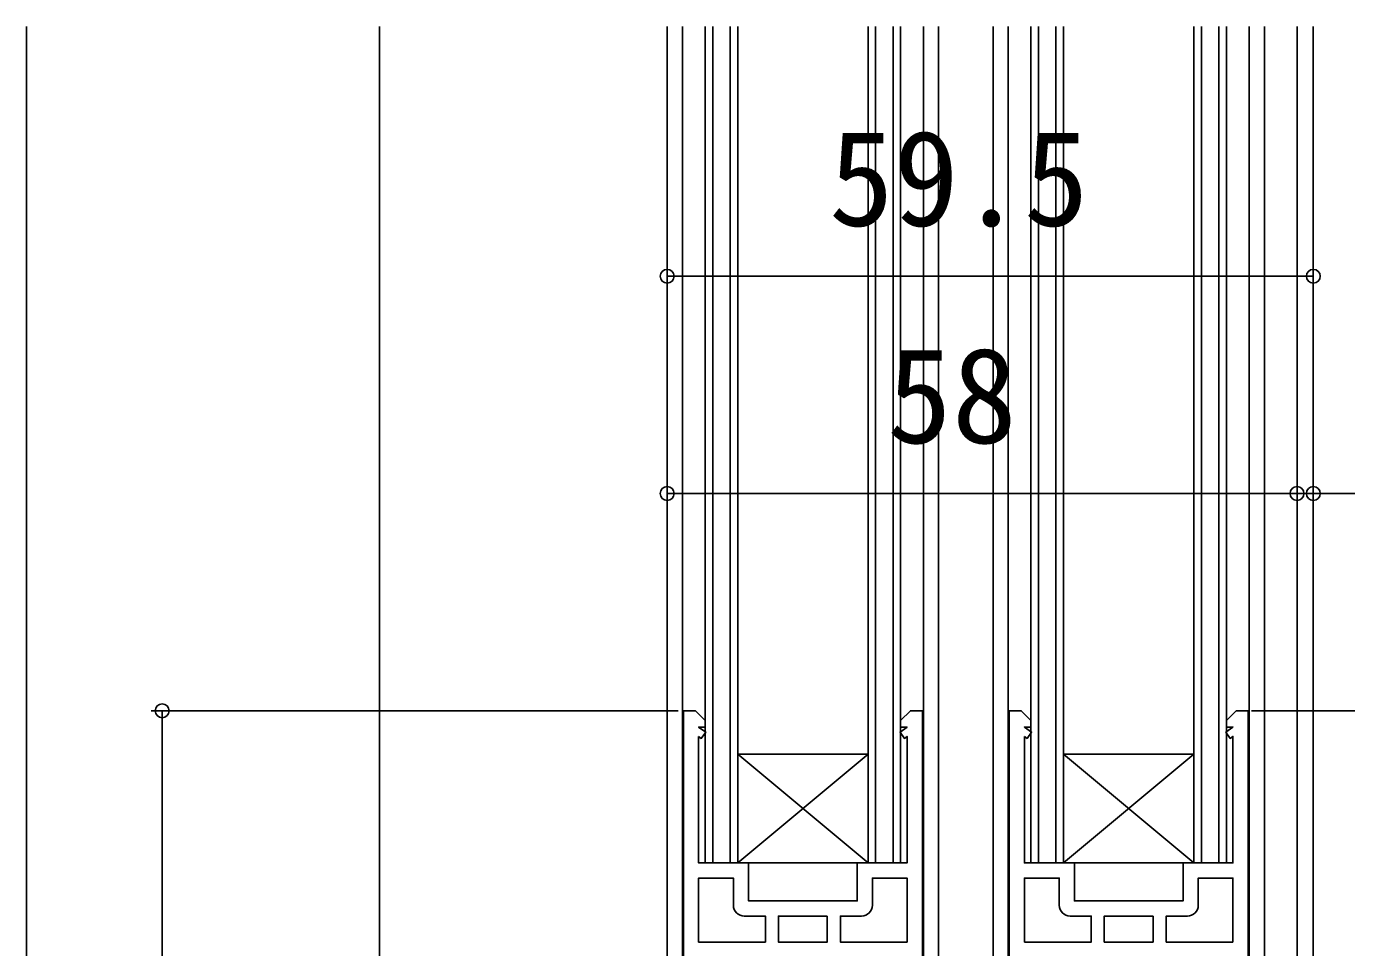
# Model space of a CAD drawing. Units: millimetres, scale not verified. Extents: x -525 to 525, y -782 to 777.
# Drawn here: x -314.5 to -192.9, y 204.7 to 289.5 of the extents above; entities that cross this region are included whole.
import ezdxf
from ezdxf.enums import TextEntityAlignment as Align

# ---------------------------------------------------------------- set-up
doc = ezdxf.new("R2010")
doc.units = ezdxf.units.MM
doc.header["$LTSCALE"] = 4
for name, color, linetype in [('0-3_YKK_11', 7, 'Continuous'), ('0-4_YKK_12', 2, 'Continuous'), ('0-7_YKK_D', 6, 'Continuous')]:
    doc.layers.add(name, color=color, linetype=linetype)
doc.styles.add('ＭＳ ゴシック', font='')
doc.styles.get('ＭＳ ゴシック').set_extended_font_data('MS Gothic')

msp = doc.modelspace()

# ---------------------------------------------------------------- linework, layer by layer
at = {"layer": '0-3_YKK_11'}
for points in [[(-254, 226.496), (-254, 172.496)], [(-252.6, 224.136), (-252.353, 223.961), (-251.947, 224.531), (-252.6, 224.996), (-252, 224.996), (-252, 225.596), (-252.9, 226.496), (-254, 226.496)], [(-232, 172.496), (-232, 226.496), (-233.1, 226.496), (-234, 225.596), (-234, 224.996), (-233.4, 224.996), (-234.053, 224.531), (-233.647, 223.961), (-233.4, 224.136), (-233.4, 212.496), (-238, 212.496), (-238, 208.996), (-248, 208.996), (-248, 212.496), (-252.6, 212.496), (-252.6, 224.136)], [(-223.997, 226.496), (-223.997, 172.496)], [(-222.597, 224.136), (-222.35, 223.961), (-221.944, 224.531), (-222.597, 224.996), (-221.997, 224.996), (-221.997, 225.596), (-222.897, 226.496), (-223.997, 226.496)], [(-201.997, 172.496), (-201.997, 226.496), (-203.097, 226.496), (-203.997, 225.596), (-203.997, 224.996), (-203.397, 224.996), (-204.05, 224.531), (-203.644, 223.961), (-203.397, 224.136), (-203.397, 212.496), (-207.997, 212.496), (-207.997, 208.996), (-217.997, 208.996), (-217.997, 212.496), (-222.597, 212.496), (-222.597, 224.136)], [(-249.4, 208.596), (-249.4, 211.096), (-252.6, 211.096), (-252.6, 205.196)], [(-236.6, 208.596), (-236.6, 211.096), (-233.4, 211.096), (-233.4, 205.196)], [(-219.397, 208.596), (-219.397, 211.096), (-222.597, 211.096), (-222.597, 205.196)], [(-206.597, 208.596), (-206.597, 211.096), (-203.397, 211.096), (-203.397, 205.196)], [(-252.6, 205.196), (-246.45, 205.196), (-246.45, 207.596), (-248.4, 207.596)], [(-233.4, 205.196), (-239.55, 205.196), (-239.55, 207.596), (-237.6, 207.596)], [(-222.597, 205.196), (-216.447, 205.196), (-216.447, 207.596), (-218.397, 207.596)], [(-203.397, 205.196), (-209.547, 205.196), (-209.547, 207.596), (-207.597, 207.596)]]:
    msp.add_lwpolyline(points, dxfattribs=at)
for points in [[(-240.75, 207.596), (-245.25, 207.596), (-245.25, 205.196), (-240.75, 205.196)], [(-210.747, 207.596), (-215.247, 207.596), (-215.247, 205.196), (-210.747, 205.196)]]:
    msp.add_lwpolyline(points, close=True, dxfattribs=at)
for centre, start, end in [((-248.4, 208.596), 180.00001, 269.99999), ((-237.6, 208.596), 270.00001, 359.99999), ((-218.397, 208.596), 180.00001, 269.99999), ((-207.597, 208.596), 270.00001, 359.99999)]:
    msp.add_arc(centre, 1, start, end, dxfattribs=at)
at = {"layer": '0-4_YKK_12'}
for p, q in [((-314.5, 289.504), (-314.5, 191.499)), ((-282, 289.504), (-282, 165.2)), ((-255.5, 174.496), (-255.5, 289.504)), ((-254.1, 289.504), (-254.1, 174.496)), ((-252, 212.496), (-252, 289.504)), ((-251.3, 212.496), (-251.3, 289.504)), ((-249.7, 212.496), (-249.7, 289.504)), ((-249, 212.496), (-249, 289.504)), ((-237, 212.496), (-237, 289.504)), ((-236.3, 212.496), (-236.3, 289.504)), ((-234.7, 212.496), (-234.7, 289.504)), ((-234, 212.496), (-234, 289.504)), ((-231.9, 289.504), (-231.9, 174.496)), ((-230.5, 289.504), (-230.5, 174.496)), ((-225.486, 289.504), (-225.486, 174.496)), ((-224.086, 289.504), (-224.086, 174.496)), ((-222, 212.496), (-222, 289.504)), ((-221.3, 212.496), (-221.3, 289.504)), ((-219.7, 212.496), (-219.7, 289.504)), ((-219, 212.496), (-219, 289.504)), ((-207, 212.496), (-207, 289.504)), ((-206.3, 212.496), (-206.3, 289.504)), ((-204.7, 212.496), (-204.7, 289.504)), ((-204, 212.496), (-204, 289.504)), ((-201.9, 289.504), (-201.9, 174.496)), ((-200.486, 289.504), (-200.486, 174.496)), ((-197.5, 170.496), (-197.5, 289.504)), ((-196, 170.496), (-196, 289.504)), ((-237, 222.496), (-249, 212.496)), ((-207, 222.496), (-219, 212.496)), ((-252, 212.496), (-234, 212.496)), ((-222, 212.496), (-204, 212.496))]:
    msp.add_line(p, q, dxfattribs=at)
for points in [[(-237, 222.496), (-249, 222.496), (-237, 212.496)], [(-207, 222.496), (-219, 222.496), (-207, 212.496)]]:
    msp.add_lwpolyline(points, dxfattribs=at)
at = {"layer": '0-7_YKK_D'}
for p, q in [((-196, 266.5), (-255.5, 266.5)), ((-197.5, 246.5), (-255.5, 246.5)), ((-197.5, 246.5), (-200.05, 246.5)), ((-197.5, 246.5), (-196, 246.5)), ((-196, 246.5), (-168.627, 246.5)), ((-254.5, 226.5), (-303, 226.5)), ((-302, 226.5), (-302, 172.5)), ((-201.693, 226.5), (-165, 226.5))]:
    msp.add_line(p, q, dxfattribs=at)
for centre in [(-255.5, 266.5), (-196, 266.5), (-255.5, 246.5), (-197.5, 246.5), (-197.5, 246.5), (-196, 246.5), (-302, 226.5)]:
    msp.add_circle(centre, 0.637, dxfattribs=at)

# ---------------------------------------------------------------- texts
at = {"layer": '0-7_YKK_D', "style": 'ＭＳ ゴシック'}
for s, p in [('59.5', (-240.614, 268.5)), ('58', (-235.261, 248.5))]:
    msp.add_text(s, height=8.798, dxfattribs=at).set_placement(p, align=Align.BOTTOM_LEFT)

doc.saveas('drawing.dxf')
